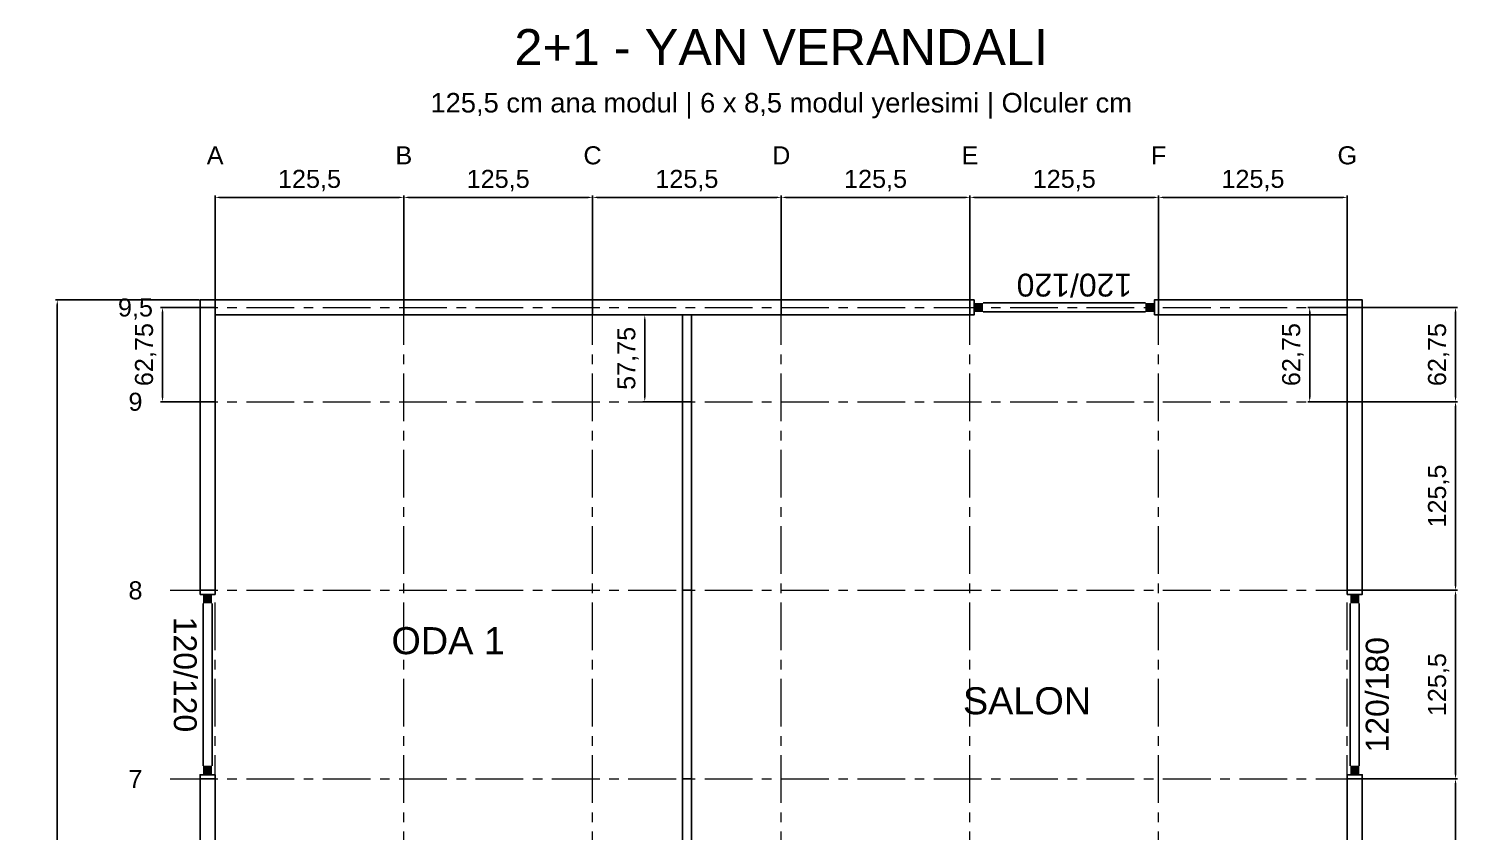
# Model space of a CAD drawing. Header units: centimetres. Extents: x -114 to 2948, y -828 to 1257.
# Drawn here: x -114 to 836, y 723 to 1257 of the extents above; entities that cross this region are included whole.
import ezdxf
from ezdxf.enums import TextEntityAlignment as Align

# ---------------------------------------------------------------- set-up
doc = ezdxf.new("R2010")
doc.units = ezdxf.units.CM
doc.linetypes.add('CENTER', pattern=[50.8, 31.75, -6.35, 6.35, -6.35])
doc.layers.add('AKS', color=4, linetype='CENTER', lineweight=13)
for name, color, linetype in [('AKS_YAZI', 4, 'Continuous'), ('DIS_DUVAR_100', 30, 'Continuous'), ('IC_DUVAR_60', 30, 'Continuous'), ('KOSE_PROFIL_100', 8, 'Continuous'), ('PENCERE', 10, 'Continuous'), ('YENI_OLCU', 4, 'Continuous'), ('YENI_YAZI', 7, 'Continuous')]:
    doc.layers.add(name, color=color, linetype=linetype)
doc.styles.get("Standard").update_dxf_attribs({"font": 'Arial.ttf'})
doc.dimstyles.new('ISO-25', dxfattribs={"dimtxt": 12, "dimasz": 3, "dimexe": 1.25, "dimexo": 0.625, "dimgap": 4, "dimtad": 1, "dimtxsty": 'Standard', "dimcen": 2.5, "dimadec": 0, "dimazin": 0, "dimtfac": 1, "dimtmove": 0, "dimatfit": 3, "dimfxl": 1, "dimarcsym": 0})

# ---------------------------------------------------------------- blocks, each defined once
blk = doc.blocks.new('BOM_D01_1255p0_H_DOLU_PP')
blk.add_lwpolyline([(0, 0), (125.5, 0), (125.5, 10), (0, 10)], close=True)
blk = doc.blocks.new('BOM_P01_PENCERE_1200x1200')
at = {"layer": 'PENCERE', "color": 1}
for p, q in [((53387.01, 8192.86), (53397.01, 8192.86)), ((53389.01, 8186.86), (53389.01, 8078.86)), ((53395.01, 8186.86), (53395.01, 8078.86)), ((53387.01, 8072.86), (53397.01, 8072.86))]:
    blk.add_line(p, q, dxfattribs=at)
for points in [[(53389.01, 8192.86), (53389.01, 8186.86), (53395.01, 8192.86), (53395.01, 8186.86)], [(53389.01, 8072.86), (53389.01, 8078.86), (53395.01, 8072.86), (53395.01, 8078.86)]]:
    blk.add_solid(points, dxfattribs=at)
at = {"layer": 'PENCERE', "color": 0, "lineweight": 25}
blk.add_text('120/120', height=15.217, rotation=270, dxfattribs=at).set_placement((53369.52, 8178.03))
blk = doc.blocks.new('BOM_D02_1255p0_H_P01_PP')
for points in [[(0, 0), (2.75, 0), (2.75, 10), (0, 10)], [(122.75, 0), (125.5, 0), (125.5, 10), (122.75, 10)]]:
    blk.add_lwpolyline(points, close=True)
at = {"rotation": 270}
blk.add_blockref('BOM_P01_PENCERE_1200x1200', (-8070.11, 53397.01), dxfattribs=at)
blk = doc.blocks.new('BOM_D01_1255p0_V_DOLU_PP')
blk.add_lwpolyline([(0, 0), (10, 0), (10, 125.5), (0, 125.5)], close=True)
blk = doc.blocks.new('BOM_D02_1255p0_V_P01_PP')
for points in [[(0, 122.75), (10, 122.75), (10, 125.5), (0, 125.5)], [(0, 0), (10, 0), (10, 2.75), (0, 2.75)]]:
    blk.add_lwpolyline(points, close=True)
blk.add_blockref('BOM_P01_PENCERE_1200x1200', (-53387.01, -8070.11))
blk = doc.blocks.new('BOM_D06_627p5_V_DOLU_PP')
blk.add_lwpolyline([(0, 0), (10, 0), (10, 62.75), (0, 62.75)], close=True)
blk = doc.blocks.new('BOM_P02_PENCERE_1200x1800')
at = {"layer": 'PENCERE', "color": 1}
for p, q in [((53839.87, 6703.82), (53839.87, 6713.82)), ((53845.87, 6711.82), (53953.87, 6711.82)), ((53959.87, 6703.82), (53959.87, 6713.82)), ((53845.87, 6705.82), (53953.87, 6705.82))]:
    blk.add_line(p, q, dxfattribs=at)
for points in [[(53839.87, 6705.82), (53845.87, 6705.82), (53839.87, 6711.82), (53845.87, 6711.82)], [(53959.87, 6705.82), (53953.87, 6705.82), (53959.87, 6711.82), (53953.87, 6711.82)]]:
    blk.add_solid(points, dxfattribs=at)
at = {"layer": 'PENCERE', "color": 0, "lineweight": 25}
blk.add_text('120/180', height=15.217, dxfattribs=at).set_placement((53854.7, 6686.34))
blk = doc.blocks.new('BOM_D03_1255p0_V_P02_PP')
for points in [[(0, 122.75), (10, 122.75), (10, 125.5), (0, 125.5)], [(0, 0), (10, 0), (10, 2.75), (0, 2.75)]]:
    blk.add_lwpolyline(points, close=True)
at = {"rotation": 90}
blk.add_blockref('BOM_P02_PENCERE_1200x1800', (6713.82, -53837.12), dxfattribs=at)
blk = doc.blocks.new('BOM_I01_1255p0_V_DOLU_PP')
blk.add_lwpolyline([(0, 0), (6, 0), (6, 125.5), (0, 125.5)], close=True)
blk = doc.blocks.new('BOM_I09_577p5_V_DOLU_PP')
blk.add_lwpolyline([(0, 0), (6, 0), (6, 57.75), (0, 57.75)], close=True)
blk = doc.blocks.new('BOM_B02_DIS_KOSE_100x50')
blk.add_lwpolyline([(0, 0), (10, 0), (10, 5), (0, 5)], close=True)
blk = doc.blocks.new('*D137')
at = {"layer": 'Defpoints', "color": 0, "transparency": 16777216}
for p in [(-95, 1076.75), (0, 1076.75), (0, 0)]:
    blk.add_point(p, dxfattribs=at)
at = {"layer": 'YENI_OLCU', "color": 0, "lineweight": -2, "transparency": 16777216}
for p, q in [((-0.62, 1076.75), (-96.25, 1076.75)), ((-95, 3), (-95, 1073.75)), ((-0.62, 0), (-96.25, 0))]:
    blk.add_line(p, q, dxfattribs=at)
at = {"layer": 'YENI_OLCU', "color": 0, "transparency": 16777216}
for points in [[(-95.5, 1073.75), (-94.5, 1073.75), (-95, 1076.75)], [(-95.5, 3), (-94.5, 3), (-95, 0)]]:
    blk.add_solid(points, dxfattribs=at)
at = {"layer": 'YENI_OLCU', "color": 0, "transparency": 16777216, "insert": (-106.21, 538.38), "char_height": 12, "attachment_point": 5, "rotation": 90}
blk.add_mtext('1076,75', dxfattribs=at)
blk = doc.blocks.new('*D140')
at = {"layer": 'Defpoints', "color": 0, "transparency": 16777216}
for p in [(135.5, 1145), (10, 1076.75), (135.5, 1076.75)]:
    blk.add_point(p, dxfattribs=at)
at = {"layer": 'YENI_OLCU', "color": 0, "lineweight": -2, "transparency": 16777216}
for p, q in [((10, 1077.38), (10, 1146.25)), ((13, 1145), (132.5, 1145)), ((135.5, 1077.38), (135.5, 1146.25))]:
    blk.add_line(p, q, dxfattribs=at)
at = {"layer": 'YENI_OLCU', "color": 0, "transparency": 16777216}
for points in [[(13, 1145.5), (13, 1144.5), (10, 1145)], [(132.5, 1145.5), (132.5, 1144.5), (135.5, 1145)]]:
    blk.add_solid(points, dxfattribs=at)
at = {"layer": 'YENI_OLCU', "color": 0, "transparency": 16777216, "insert": (72.75, 1156.21), "char_height": 12, "attachment_point": 5}
blk.add_mtext('125,5', dxfattribs=at)
blk = doc.blocks.new('*D141')
at = {"layer": 'Defpoints', "color": 0, "transparency": 16777216}
for p in [(261, 1145), (135.5, 1076.75), (261, 1076.75)]:
    blk.add_point(p, dxfattribs=at)
at = {"layer": 'YENI_OLCU', "color": 0, "lineweight": -2, "transparency": 16777216}
for p, q in [((135.5, 1077.38), (135.5, 1146.25)), ((138.5, 1145), (258, 1145)), ((261, 1077.38), (261, 1146.25))]:
    blk.add_line(p, q, dxfattribs=at)
at = {"layer": 'YENI_OLCU', "color": 0, "transparency": 16777216}
for points in [[(138.5, 1145.5), (138.5, 1144.5), (135.5, 1145)], [(258, 1145.5), (258, 1144.5), (261, 1145)]]:
    blk.add_solid(points, dxfattribs=at)
at = {"layer": 'YENI_OLCU', "color": 0, "transparency": 16777216, "insert": (198.25, 1156.21), "char_height": 12, "attachment_point": 5}
blk.add_mtext('125,5', dxfattribs=at)
blk = doc.blocks.new('*D142')
at = {"layer": 'Defpoints', "color": 0, "transparency": 16777216}
for p in [(386.5, 1145), (261, 1076.75), (386.5, 1076.75)]:
    blk.add_point(p, dxfattribs=at)
at = {"layer": 'YENI_OLCU', "color": 0, "lineweight": -2, "transparency": 16777216}
for p, q in [((261, 1077.38), (261, 1146.25)), ((264, 1145), (383.5, 1145)), ((386.5, 1077.38), (386.5, 1146.25))]:
    blk.add_line(p, q, dxfattribs=at)
at = {"layer": 'YENI_OLCU', "color": 0, "transparency": 16777216}
for points in [[(264, 1145.5), (264, 1144.5), (261, 1145)], [(383.5, 1145.5), (383.5, 1144.5), (386.5, 1145)]]:
    blk.add_solid(points, dxfattribs=at)
at = {"layer": 'YENI_OLCU', "color": 0, "transparency": 16777216, "insert": (323.75, 1156.21), "char_height": 12, "attachment_point": 5}
blk.add_mtext('125,5', dxfattribs=at)
blk = doc.blocks.new('*D143')
at = {"layer": 'Defpoints', "color": 0, "transparency": 16777216}
for p in [(512, 1145), (386.5, 1076.75), (512, 1076.75)]:
    blk.add_point(p, dxfattribs=at)
at = {"layer": 'YENI_OLCU', "color": 0, "lineweight": -2, "transparency": 16777216}
for p, q in [((386.5, 1077.38), (386.5, 1146.25)), ((389.5, 1145), (509, 1145)), ((512, 1077.38), (512, 1146.25))]:
    blk.add_line(p, q, dxfattribs=at)
at = {"layer": 'YENI_OLCU', "color": 0, "transparency": 16777216}
for points in [[(389.5, 1145.5), (389.5, 1144.5), (386.5, 1145)], [(509, 1145.5), (509, 1144.5), (512, 1145)]]:
    blk.add_solid(points, dxfattribs=at)
at = {"layer": 'YENI_OLCU', "color": 0, "transparency": 16777216, "insert": (449.25, 1156.21), "char_height": 12, "attachment_point": 5}
blk.add_mtext('125,5', dxfattribs=at)
blk = doc.blocks.new('*D144')
at = {"layer": 'Defpoints', "color": 0, "transparency": 16777216}
for p in [(637.5, 1145), (512, 1076.75), (637.5, 1076.75)]:
    blk.add_point(p, dxfattribs=at)
at = {"layer": 'YENI_OLCU', "color": 0, "lineweight": -2, "transparency": 16777216}
for p, q in [((512, 1077.38), (512, 1146.25)), ((515, 1145), (634.5, 1145)), ((637.5, 1077.38), (637.5, 1146.25))]:
    blk.add_line(p, q, dxfattribs=at)
at = {"layer": 'YENI_OLCU', "color": 0, "transparency": 16777216}
for points in [[(515, 1145.5), (515, 1144.5), (512, 1145)], [(634.5, 1145.5), (634.5, 1144.5), (637.5, 1145)]]:
    blk.add_solid(points, dxfattribs=at)
at = {"layer": 'YENI_OLCU', "color": 0, "transparency": 16777216, "insert": (574.75, 1156.21), "char_height": 12, "attachment_point": 5}
blk.add_mtext('125,5', dxfattribs=at)
blk = doc.blocks.new('*D145')
at = {"layer": 'Defpoints', "color": 0, "transparency": 16777216}
for p in [(763, 1145), (637.5, 1076.75), (763, 1076.75)]:
    blk.add_point(p, dxfattribs=at)
at = {"layer": 'YENI_OLCU', "color": 0, "lineweight": -2, "transparency": 16777216}
for p, q in [((637.5, 1077.38), (637.5, 1146.25)), ((640.5, 1145), (760, 1145)), ((763, 1077.38), (763, 1146.25))]:
    blk.add_line(p, q, dxfattribs=at)
at = {"layer": 'YENI_OLCU', "color": 0, "transparency": 16777216}
for points in [[(640.5, 1145.5), (640.5, 1144.5), (637.5, 1145)], [(760, 1145.5), (760, 1144.5), (763, 1145)]]:
    blk.add_solid(points, dxfattribs=at)
at = {"layer": 'YENI_OLCU', "color": 0, "transparency": 16777216, "insert": (700.25, 1156.21), "char_height": 12, "attachment_point": 5}
blk.add_mtext('125,5', dxfattribs=at)
blk = doc.blocks.new('*D151')
at = {"layer": 'Defpoints', "color": 0, "transparency": 16777216}
for p in [(773, 758), (835, 758), (773, 632.5)]:
    blk.add_point(p, dxfattribs=at)
at = {"layer": 'YENI_OLCU', "color": 0, "lineweight": -2, "transparency": 16777216}
for p, q in [((773.62, 758), (836.25, 758)), ((835, 635.5), (835, 755)), ((773.62, 632.5), (836.25, 632.5))]:
    blk.add_line(p, q, dxfattribs=at)
at = {"layer": 'YENI_OLCU', "color": 0, "transparency": 16777216}
for points in [[(834.5, 755), (835.5, 755), (835, 758)], [(834.5, 635.5), (835.5, 635.5), (835, 632.5)]]:
    blk.add_solid(points, dxfattribs=at)
at = {"layer": 'YENI_OLCU', "color": 0, "transparency": 16777216, "insert": (823.79, 695.25), "char_height": 12, "attachment_point": 5, "rotation": 90}
blk.add_mtext('125,5', dxfattribs=at)
blk = doc.blocks.new('*D152')
at = {"layer": 'Defpoints', "color": 0, "transparency": 16777216}
for p in [(773, 883.5), (835, 883.5), (773, 758)]:
    blk.add_point(p, dxfattribs=at)
at = {"layer": 'YENI_OLCU', "color": 0, "lineweight": -2, "transparency": 16777216}
for p, q in [((773.62, 883.5), (836.25, 883.5)), ((835, 761), (835, 880.5)), ((773.62, 758), (836.25, 758))]:
    blk.add_line(p, q, dxfattribs=at)
at = {"layer": 'YENI_OLCU', "color": 0, "transparency": 16777216}
for points in [[(834.5, 880.5), (835.5, 880.5), (835, 883.5)], [(834.5, 761), (835.5, 761), (835, 758)]]:
    blk.add_solid(points, dxfattribs=at)
at = {"layer": 'YENI_OLCU', "color": 0, "transparency": 16777216, "insert": (823.79, 820.75), "char_height": 12, "attachment_point": 5, "rotation": 90}
blk.add_mtext('125,5', dxfattribs=at)
blk = doc.blocks.new('*D153')
at = {"layer": 'Defpoints', "color": 0, "transparency": 16777216}
for p in [(773, 1009), (835, 1009), (773, 883.5)]:
    blk.add_point(p, dxfattribs=at)
at = {"layer": 'YENI_OLCU', "color": 0, "lineweight": -2, "transparency": 16777216}
for p, q in [((773.62, 1009), (836.25, 1009)), ((835, 886.5), (835, 1006)), ((773.62, 883.5), (836.25, 883.5))]:
    blk.add_line(p, q, dxfattribs=at)
at = {"layer": 'YENI_OLCU', "color": 0, "transparency": 16777216}
for points in [[(834.5, 1006), (835.5, 1006), (835, 1009)], [(834.5, 886.5), (835.5, 886.5), (835, 883.5)]]:
    blk.add_solid(points, dxfattribs=at)
at = {"layer": 'YENI_OLCU', "color": 0, "transparency": 16777216, "insert": (823.79, 946.25), "char_height": 12, "attachment_point": 5, "rotation": 90}
blk.add_mtext('125,5', dxfattribs=at)
blk = doc.blocks.new('*D154')
at = {"layer": 'Defpoints', "color": 0, "transparency": 16777216}
for p in [(773, 1071.75), (835, 1071.75), (773, 1009)]:
    blk.add_point(p, dxfattribs=at)
at = {"layer": 'YENI_OLCU', "color": 0, "lineweight": -2, "transparency": 16777216}
for p, q in [((773.62, 1071.75), (836.25, 1071.75)), ((835, 1012), (835, 1068.75)), ((773.62, 1009), (836.25, 1009))]:
    blk.add_line(p, q, dxfattribs=at)
at = {"layer": 'YENI_OLCU', "color": 0, "transparency": 16777216}
for points in [[(834.5, 1068.75), (835.5, 1068.75), (835, 1071.75)], [(834.5, 1012), (835.5, 1012), (835, 1009)]]:
    blk.add_solid(points, dxfattribs=at)
at = {"layer": 'YENI_OLCU', "color": 0, "transparency": 16777216, "insert": (823.79, 1040.38), "char_height": 12, "attachment_point": 5, "rotation": 90}
blk.add_mtext('62,75', dxfattribs=at)
blk = doc.blocks.new('*D155')
at = {"layer": 'Defpoints', "color": 0, "transparency": 16777216}
for p in [(-25, 1071.75), (0, 1071.75), (0, 1009)]:
    blk.add_point(p, dxfattribs=at)
at = {"layer": 'YENI_OLCU', "color": 0, "lineweight": -2, "transparency": 16777216}
for p, q in [((-0.62, 1071.75), (-26.25, 1071.75)), ((-25, 1012), (-25, 1068.75)), ((-0.62, 1009), (-26.25, 1009))]:
    blk.add_line(p, q, dxfattribs=at)
at = {"layer": 'YENI_OLCU', "color": 0, "transparency": 16777216}
for points in [[(-25.5, 1068.75), (-24.5, 1068.75), (-25, 1071.75)], [(-25.5, 1012), (-24.5, 1012), (-25, 1009)]]:
    blk.add_solid(points, dxfattribs=at)
at = {"layer": 'YENI_OLCU', "color": 0, "transparency": 16777216, "insert": (-36.21, 1040.38), "char_height": 12, "attachment_point": 5, "rotation": 90}
blk.add_mtext('62,75', dxfattribs=at)
blk = doc.blocks.new('*D156')
at = {"layer": 'Defpoints', "color": 0, "transparency": 16777216}
for p in [(738, 1071.75), (763, 1071.75), (763, 1009)]:
    blk.add_point(p, dxfattribs=at)
at = {"layer": 'YENI_OLCU', "color": 0, "lineweight": -2, "transparency": 16777216}
for p, q in [((762.38, 1071.75), (736.75, 1071.75)), ((738, 1012), (738, 1068.75)), ((762.38, 1009), (736.75, 1009))]:
    blk.add_line(p, q, dxfattribs=at)
at = {"layer": 'YENI_OLCU', "color": 0, "transparency": 16777216}
for points in [[(737.5, 1068.75), (738.5, 1068.75), (738, 1071.75)], [(737.5, 1012), (738.5, 1012), (738, 1009)]]:
    blk.add_solid(points, dxfattribs=at)
at = {"layer": 'YENI_OLCU', "color": 0, "transparency": 16777216, "insert": (726.79, 1040.38), "char_height": 12, "attachment_point": 5, "rotation": 90}
blk.add_mtext('62,75', dxfattribs=at)
blk = doc.blocks.new('*D167')
at = {"layer": 'Defpoints', "color": 0, "transparency": 16777216}
for p in [(295.75, 1066.75), (320.75, 1066.75), (320.75, 1009)]:
    blk.add_point(p, dxfattribs=at)
at = {"layer": 'YENI_OLCU', "color": 0, "lineweight": -2, "transparency": 16777216}
for p, q in [((320.12, 1066.75), (294.5, 1066.75)), ((295.75, 1012), (295.75, 1063.75)), ((320.12, 1009), (294.5, 1009))]:
    blk.add_line(p, q, dxfattribs=at)
at = {"layer": 'YENI_OLCU', "color": 0, "transparency": 16777216}
for points in [[(295.25, 1063.75), (296.25, 1063.75), (295.75, 1066.75)], [(295.25, 1012), (296.25, 1012), (295.75, 1009)]]:
    blk.add_solid(points, dxfattribs=at)
at = {"layer": 'YENI_OLCU', "color": 0, "transparency": 16777216, "insert": (284.56, 1037.88), "char_height": 12, "attachment_point": 5, "rotation": 90}
blk.add_mtext('57,75', dxfattribs=at)

msp = doc.modelspace()

# ---------------------------------------------------------------- linework, layer by layer
at = {"layer": 'AKS'}
for p, q in [((10, -20), (10, 1110)), ((135.5, -20), (135.5, 1110)), ((261, -20), (261, 1110)), ((386.5, -20), (386.5, 1110)), ((512, -20), (512, 1110)), ((637.5, -20), (637.5, 1110)), ((763, -20), (763, 1110)), ((-20, 1071.75), (795, 1071.75)), ((-20, 1009), (795, 1009)), ((-20, 883.5), (795, 883.5)), ((-20, 758), (795, 758))]:
    msp.add_line(p, q, dxfattribs=at)

# ---------------------------------------------------------------- block references
at = {"layer": 'DIS_DUVAR_100'}
for name, p in [('BOM_D02_1255p0_H_P01_PP', (512, 1066.75)), ('BOM_D01_1255p0_H_DOLU_PP', (10, 1066.75)), ('BOM_D01_1255p0_H_DOLU_PP', (135.5, 1066.75)), ('BOM_D01_1255p0_H_DOLU_PP', (261, 1066.75)), ('BOM_D01_1255p0_H_DOLU_PP', (386.5, 1066.75)), ('BOM_D01_1255p0_H_DOLU_PP', (637.5, 1066.75)), ('BOM_D06_627p5_V_DOLU_PP', (0, 1009)), ('BOM_D06_627p5_V_DOLU_PP', (763, 1009)), ('BOM_D01_1255p0_V_DOLU_PP', (0, 883.5)), ('BOM_D01_1255p0_V_DOLU_PP', (763, 883.5)), ('BOM_D02_1255p0_V_P01_PP', (0, 758)), ('BOM_D03_1255p0_V_P02_PP', (763, 758)), ('BOM_D01_1255p0_V_DOLU_PP', (0, 632.5)), ('BOM_D01_1255p0_V_DOLU_PP', (763, 632.5))]:
    msp.add_blockref(name, p, dxfattribs=at)
at = {"layer": 'IC_DUVAR_60'}
for name, p in [('BOM_I09_577p5_V_DOLU_PP', (320.75, 1009)), ('BOM_I01_1255p0_V_DOLU_PP', (320.75, 883.5)), ('BOM_I01_1255p0_V_DOLU_PP', (320.75, 758)), ('BOM_I01_1255p0_V_DOLU_PP', (320.75, 632.5))]:
    msp.add_blockref(name, p, dxfattribs=at)
at = {"layer": 'KOSE_PROFIL_100'}
for p in [(0, 1071.75), (763, 1071.75)]:
    msp.add_blockref('BOM_B02_DIS_KOSE_100x50', p, dxfattribs=at)

# ---------------------------------------------------------------- texts
at = {"layer": 'AKS_YAZI'}
for s, p in [('A', (10, 1173)), ('B', (135.5, 1173)), ('C', (261, 1173)), ('D', (386.5, 1173)), ('E', (512, 1173)), ('F', (637.5, 1173)), ('G', (763, 1173)), ('9,5', (-43, 1071.75)), ('9', (-43, 1009)), ('8', (-43, 883.5)), ('7', (-43, 758))]:
    msp.add_text(s, height=12, dxfattribs=at).set_placement(p, align=Align.MIDDLE_CENTER)
at = {"layer": 'YENI_YAZI'}
for s, height, p in [('2+1 - YAN VERANDALI', 24, (386.5, 1245)), ('125,5 cm ana modul | 6 x 8,5 modul yerlesimi | Olculer cm', 13, (386.5, 1208)), ('ODA 1', 18, (165, 850)), ('SALON', 18, (550, 810))]:
    msp.add_text(s, height=height, dxfattribs=at).set_placement(p, align=Align.MIDDLE_CENTER)

# ---------------------------------------------------------------- dimensions: what is measured, and where the dimension line sits
at = {"layer": 'YENI_OLCU'}
for base, p1, p2, picture, middle in [((135.5, 1145), (10, 1076.75), (135.5, 1076.75), '*D140', (72.75, 1156.211)), ((261, 1145), (135.5, 1076.75), (261, 1076.75), '*D141', (198.25, 1156.211)), ((386.5, 1145), (261, 1076.75), (386.5, 1076.75), '*D142', (323.75, 1156.211)), ((512, 1145), (386.5, 1076.75), (512, 1076.75), '*D143', (449.25, 1156.211)), ((637.5, 1145), (512, 1076.75), (637.5, 1076.75), '*D144', (574.75, 1156.211)), ((763, 1145), (637.5, 1076.75), (763, 1076.75), '*D145', (700.25, 1156.211))]:
    dim = msp.add_linear_dim(base=base, p1=p1, p2=p2, dimstyle='ISO-25', dxfattribs=at)
    dim.commit()
    dim.dimension.update_dxf_attribs({"geometry": picture, "text_midpoint": middle})
for base, p1, p2, picture, middle in [((-95, 1076.75), (0, 0), (0, 1076.75), '*D137', (-106.211, 538.375)), ((-25, 1071.75), (0, 1009), (0, 1071.75), '*D155', (-36.211, 1040.375)), ((295.75, 1066.75), (320.75, 1009), (320.75, 1066.75), '*D167', (284.563, 1037.875)), ((738, 1071.75), (763, 1009), (763, 1071.75), '*D156', (726.789, 1040.375)), ((835, 1071.75), (773, 1009), (773, 1071.75), '*D154', (823.789, 1040.375)), ((835, 1009), (773, 883.5), (773, 1009), '*D153', (823.789, 946.25)), ((835, 883.5), (773, 758), (773, 883.5), '*D152', (823.789, 820.75)), ((835, 758), (773, 632.5), (773, 758), '*D151', (823.789, 695.25))]:
    dim = msp.add_linear_dim(base=base, p1=p1, p2=p2, angle=90, dimstyle='ISO-25', dxfattribs=at)
    dim.commit()
    dim.dimension.update_dxf_attribs({"geometry": picture, "text_midpoint": middle})

doc.saveas('drawing.dxf')
